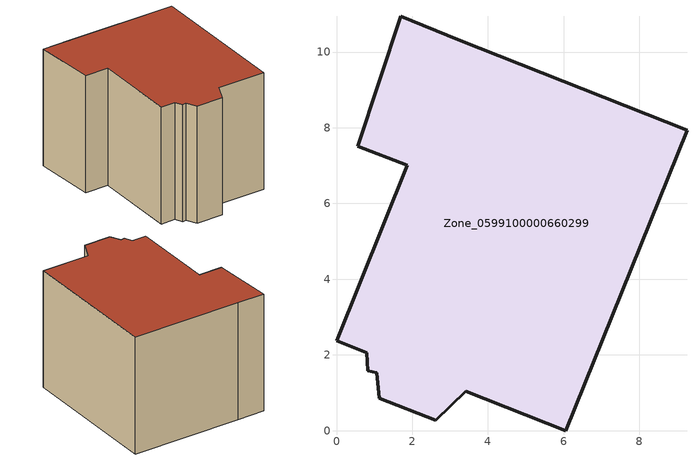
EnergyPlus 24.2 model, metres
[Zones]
Zone_0599100000660299
 floor ground (C_G): 2.62,0.28 1.13,0.86 1.06,1.53 0.83,1.58 0.8,2.06 0,2.37 1.88,7.01 0.57,7.51 1.7,10.94 3.22,10.33 9.26,7.94 6.06,0 3.41,1.04 z0
 wall outside (C_F): 1.88,7.01 0,2.37 0.8,2.06 0.83,1.58 1.06,1.53 1.13,0.86 2.62,0.28 3.41,1.04 6.06,0 9.26,7.94 3.22,10.33 1.7,10.94 0.57,7.51 1.88,7.01 z0:6.99
 roof outside (C_R): 1.13,0.86 2.62,0.28 3.41,1.04 6.06,0 9.26,7.94 3.22,10.33 1.7,10.94 0.57,7.51 1.88,7.01 0,2.37 0.8,2.06 0.83,1.58 1.06,1.53 z6.99
[BUILDING]
Pand.0599100000660299: North Axis=0; Terrain=City; Loads Convergence Tolerance Value=0.04; Temperature Convergence Tolerance Value=0.4; Solar Distribution=FullExterior; Maximum Number of Warmup Days=25; Minimum Number of Warmup Days=1
[Site:Location]
Rotterdam.The.Hague.AP_ZH_NLD Design_Conditions: Latitude=51.96; Longitude=4.45; Time Zone=1; Elevation=-4.5
[SITE:GROUNDTEMPERATURE:BUILDINGSURFACE]
18, 18, 18, 18, 18, 18, 18, 18, 18, 18, 18, 18
[MATERIAL] Thermal Absorptance=0.9; Solar Absorptance=0.7; Visible Absorptance=0.7
Name | Roughness | Thickness | Conductivity | Density | Specific Heat
G.TC.1946 | MediumSmooth | 0.15 | 1 | 540 | 1210
F.TC.1946 | Rough | 0.3 | 0.857143 | 1920 | 840
R.TC.1946 | MediumRough | 0.2 | 0.909091 | 1500 | 1000
[CONSTRUCTION]
C_G: G.TC.1946
C_F: F.TC.1946
C_R: R.TC.1946
[ZONE]
Zone_0599100000660299: Type=1; Multiplier=1; Ceiling Height=Autocalculate; Volume=Autocalculate; Floor Area=autocalculate; Part of Total Floor Area=Yes
[ZONEINFILTRATION:DESIGNFLOWRATE]
Infil_Zone_0599100000660299: Zone or ZoneList or Space or SpaceList=Zone_0599100000660299; Schedule=AlwaysOn; Design Flow Rate Calculation Method=Flow/Area; Flow Rate per Floor Area=0.003; Constant Term Coefficient=1; Temperature Term Coefficient=0; Velocity Term Coefficient=0; Velocity Squared Term Coefficient=0
[HVACTEMPLATE:ZONE:IDEALLOADSAIRSYSTEM]
Zone_0599100000660299: Maximum Heating Supply Air Temperature=50; Minimum Cooling Supply Air Temperature=13; Maximum Heating Supply Air Humidity Ratio=0.0156; Minimum Cooling Supply Air Humidity Ratio=0.0077; Heating Limit=NoLimit; Cooling Limit=NoLimit; Dehumidification Control Type=ConstantSensibleHeatRatio; Cooling Sensible Heat Ratio=0.7; Dehumidification Setpoint=60; Humidification Control Type=None; Humidification Setpoint=30; Outdoor Air Method=None; Outdoor Air Flow Rate per Person=0.00944; Outdoor Air Flow Rate per Zone Floor Area=0; Outdoor Air Flow Rate per Zone=0; Demand Controlled Ventilation Type=None; Outdoor Air Economizer Type=NoEconomizer; Heat Recovery Type=None; Sensible Heat Recovery Effectiveness=0.7; Latent Heat Recovery Effectiveness=0.65
[ZONECONTROL:THERMOSTAT]
ThermostatControl_Zone_0599100000660299: Zone or ZoneList=Zone_0599100000660299; Control Type Schedule=DualSetpointControlType; Control 1=Thermostat_Zone_0599100000660299; Temperature Difference Between Cutout And Setpoint=0
[THERMOSTATSETPOINT:DUALSETPOINT]
Thermostat_Zone_0599100000660299: Heating Setpoint Temperature Schedule=HeatingSetpoint_Zone_0599100000660299; Cooling Setpoint Temperature Schedule=CoolingSetpoint_Zone_0599100000660299
[SCHEDULE:COMPACT]
HeatingSetpoint_Zone_0599100000660299: Through: 12/31, For: AllDays, Until: 24:00, 21
CoolingSetpoint_Zone_0599100000660299: Through: 12/31, For: AllDays, Until: 24:00, 24
DualSetpointControlType: Through: 12/31, For: AllDays, Until: 24:00, 4
AlwaysOn: Through: 12/31, For: AllDays, Until: 24:00, 1
